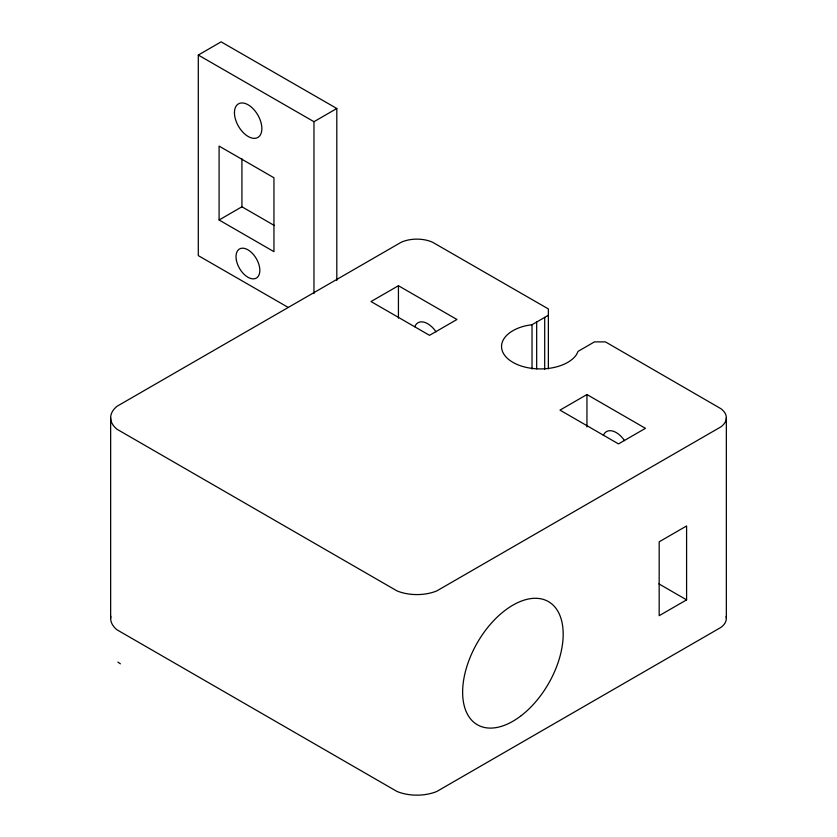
<?xml version="1.0" encoding="UTF-8"?>
<svg xmlns="http://www.w3.org/2000/svg" width="837" height="837" viewBox="0 0 837 837"><rect width="100%" height="100%" fill="white"/><g stroke="black" fill="none" stroke-linecap="round" stroke-linejoin="round"><path stroke-width="1.26" d="M288.137 307.388L198.296 255.62L198.296 55.054L221.125 41.85L336.809 108.496L336.809 280.416M313.969 293.62L313.969 121.71L336.809 108.496M219.095 219.995L219.095 146.098L273.95 177.768L273.95 251.665L219.095 219.995L241.924 206.781L241.924 158.821M398.433 285.72L371.011 301.55L429.517 335.323L456.939 319.493L398.433 285.72L398.433 318.081M548.361 368.845L548.361 308.937L432.677 242.291A25.424 14.679 0 0 0 401.153 242.291L117.002 406.301A34.265 19.785 0 0 0 117.002 429.245L397.041 590.922A34.286 19.795 0 0 0 436.778 590.922L720.866 426.88A25.424 14.679 0 0 0 720.866 408.676L605.423 341.883L594.458 341.883L578.126 351.32L576.39 354.762A38.784 22.39 0 0 1 512.903 362.358A38.784 22.39 0 0 1 526.044 325.708L532.029 324.704L548.361 315.277M586.946 394.551L559.984 410.12L618.491 443.903L645.453 428.335L586.946 394.551L586.946 426.922M686.591 599.867L659.169 615.697L659.169 541.811L686.591 525.971L686.591 599.867L658.897 583.87M198.296 55.054L313.969 121.71M241.924 206.781L274.39 225.53M117.912 662.109L120.402 663.825M726.349 417.778L726.349 618.344M544.699 317.38L544.699 369.473M536.674 322.025L536.674 368.908M532.029 324.704L532.029 368.981M110.651 417.778L110.651 618.344M414.807 326.702A19.397 11.195 60 0 1 436.035 331.808M603.32 435.533A19.397 11.195 60 0 1 624.548 440.649M110.84 616.304A34.265 19.785 0 0 0 117.002 629.811L397.041 791.488A34.286 19.795 0 0 0 436.778 791.488L720.866 627.436A25.424 14.679 0 0 0 726.118 616.377M521.284 715.604A71.103 41.055 -60 0 0 551.646 603.822A71.103 41.055 -60 0 0 465.78 670.175A71.103 41.055 -60 0 0 521.284 715.604M234.444 112.733A19.397 11.195 60 0 0 255.013 138.325A19.397 11.195 60 0 0 255.013 110.902A19.397 11.195 60 0 0 234.444 112.733M236.432 260.464A16.803 9.709 59.9 0 0 256.342 278.083A16.803 9.709 59.9 0 0 251.006 252.052A16.803 9.709 59.9 0 0 236.432 260.464"/></g></svg>
